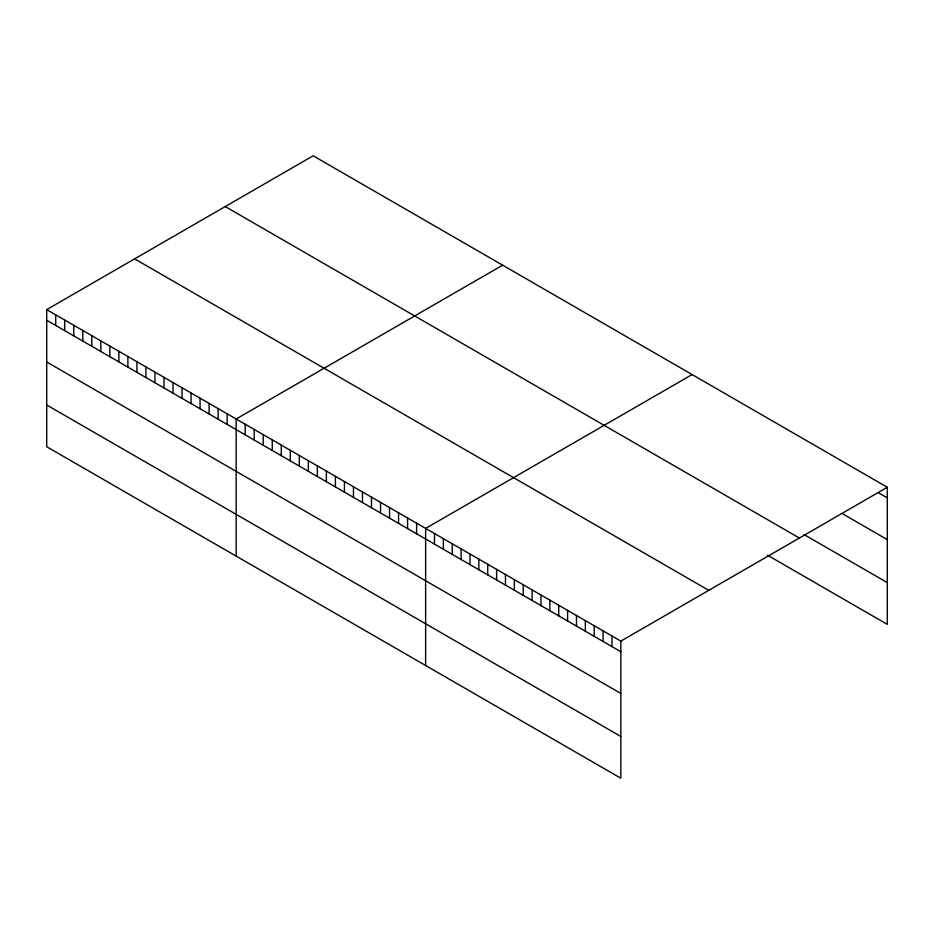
<?xml version="1.0" encoding="UTF-8"?>
<svg xmlns="http://www.w3.org/2000/svg" width="934" height="934" viewBox="0 0 934 934"><rect width="100%" height="100%" fill="white"/><g stroke="black" fill="none" stroke-linecap="round" stroke-linejoin="round"><path stroke-width="1.4" d="M46.7 309.633L620.83 641.109L620.83 778.209L46.7 446.732L46.7 309.633L313.17 155.791L887.3 487.268L887.3 624.367L767.514 555.205M502.632 265.174L236.162 419.016L236.162 556.115M692.094 374.569L425.624 528.411L425.624 665.51M620.83 641.109L887.3 487.268M878.427 492.743L887.3 497.857M842.935 513.992L887.3 539.607M804.116 534.598L887.3 582.618M225.234 206.566L799.364 538.031M134.636 258.87L708.766 590.346M46.7 320.234L620.83 651.699M46.7 361.972L620.83 693.448M46.7 404.982L620.83 736.459M611.957 635.984L611.957 646.585M603.084 630.859L603.084 641.46M594.211 625.745L594.211 636.334M585.338 620.62L585.338 631.209M576.465 615.494L576.465 626.095M567.592 610.369L567.592 620.97M558.719 605.244L558.719 615.845M549.846 600.13L549.846 610.719M540.973 595.005L540.973 605.594M532.1 589.879L532.1 600.48M523.227 584.754L523.227 595.355M514.354 579.64L514.354 590.23M505.481 574.515L505.481 585.104M496.608 569.39L496.608 579.991M487.735 564.264L487.735 574.865M478.862 559.139L478.862 569.74M469.989 554.025L469.989 564.615M461.116 548.9L461.116 559.489M452.243 543.775L452.243 554.376M443.37 538.649L443.37 549.25M434.497 533.536L434.497 544.125M416.611 523.203L416.611 533.793M407.586 517.985L407.586 528.586M398.561 512.778L398.561 523.379M389.536 507.571L389.536 518.172M380.523 502.364L380.523 512.953M371.498 497.157L371.498 507.746M362.474 491.949L362.474 502.539M353.449 486.742L353.449 497.332M344.424 481.524L344.424 492.125M335.411 476.317L335.411 486.918M326.386 471.11L326.386 481.711M317.362 465.903L317.362 476.492M308.337 460.696L308.337 471.285M299.324 455.488L299.324 466.078M290.299 450.27L290.299 460.871M281.274 445.063L281.274 455.664M272.249 439.856L272.249 450.457M263.236 434.649L263.236 445.238M254.211 429.442L254.211 440.031M245.187 424.234L245.187 434.824M227.137 413.809L227.137 424.41M218.124 408.602L218.124 419.203M209.099 403.395L209.099 413.995M200.074 398.188L200.074 408.777M191.05 392.981L191.05 403.57M182.037 387.773L182.037 398.363M173.012 382.555L173.012 393.156M163.987 377.348L163.987 387.949M154.962 372.141L154.962 382.742M145.938 366.934L145.938 377.523M136.924 361.727L136.924 372.316M127.9 356.519L127.9 367.109M118.875 351.301L118.875 361.902M109.85 346.094L109.85 356.695M100.837 340.887L100.837 351.488M91.812 335.68L91.812 346.281M82.787 330.473L82.787 341.062M73.763 325.266L73.763 335.855M64.75 320.058L64.75 330.648M55.725 314.84L55.725 325.441"/></g></svg>
